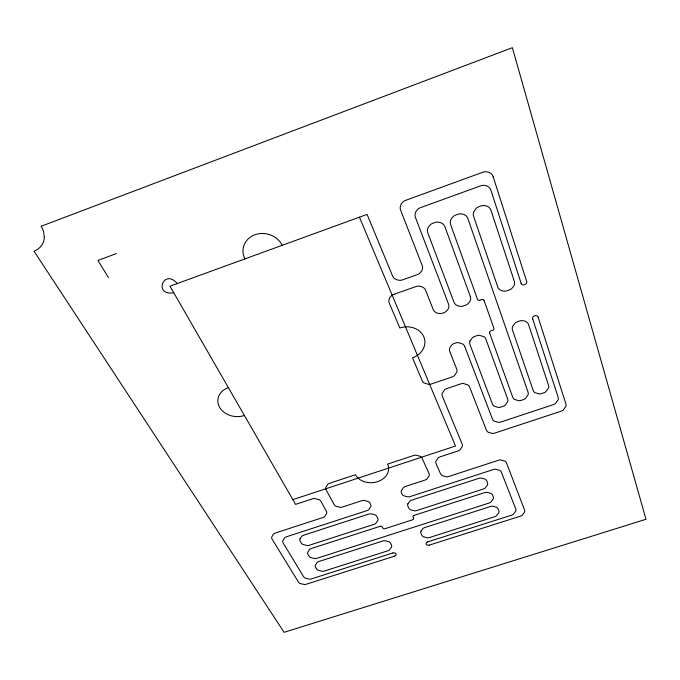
<?xml version="1.0" encoding="UTF-8"?>
<svg xmlns="http://www.w3.org/2000/svg" width="680" height="680" viewBox="0 0 680 680"><rect width="100%" height="100%" fill="white"/><g stroke="black" fill="none" stroke-linecap="round" stroke-linejoin="round"><path stroke-width="1.02" d="M116.433 253.564L97.945 260.423L108.426 277.457M393.924 294.338L415.828 286.62A7.327 6.078 -13.9 0 1 418.701 286.127L421.762 286.679L423.716 287.81A8.704 7.225 -13.8 0 1 425.688 290.471L433.16 309.4A8.619 7.046 -15.2 0 0 435.089 311.975L437.002 313.055L439.977 313.582A7.242 5.916 -15.1 0 0 442.799 313.098A17.255 14.187 -15.2 0 0 444.337 312.536A7.242 5.916 -15.2 0 0 446.182 311.423L448.094 309.196L448.817 307.199A8.619 7.046 -15.1 0 0 448.519 304.045L415.488 217.549A9.188 7.982 -17.7 0 1 415.106 213.987L415.828 211.718L417.834 209.185A7.726 6.715 -17.6 0 1 420.478 207.655L480.726 185.819A7.854 6.766 -24.5 0 1 483.777 185.283L486.965 185.954L488.979 187.246A9.333 8.041 -24.4 0 1 490.935 190.281L521.11 283.203M479.867 300.212L481.687 299.574M292.859 499.647L455.523 446.021L359.431 217.183M173.766 292.757C152.975 296.166 163.702 267.733 177.259 283.534M380.111 526.328L311.618 548.412A6.128 4.242 -5.2 0 0 309.578 549.432L307.657 552.491A7.285 5.049 -5.2 0 0 308.159 554.702L308.797 555.781A7.276 5.032 -5.2 0 0 310.632 557.549M414.052 515.38L484.432 492.694A6.273 4.437 -13.2 0 1 486.897 492.269L491.079 493.416A7.454 5.279 -13.2 0 1 492.651 495.346L493.127 496.51A7.446 5.261 -13.2 0 1 493.298 498.865L490.917 502.095A6.256 4.42 -13.2 0 1 488.75 503.158L317.313 558.169A6.112 4.233 -5.2 0 1 314.933 558.569L310.632 557.549M392.912 552.95L311.856 578.756A6.018 4.097 -5 0 1 309.51 579.156L305.269 578.17A7.165 4.87 -5 0 1 303.45 576.47L283.262 543.15A7.386 5.168 -4.1 0 1 282.701 540.889L284.606 537.769A6.213 4.344 -4 0 1 286.654 536.724L366.648 510.723A6.298 4.513 -7.5 0 0 368.773 509.651L370.889 506.413A7.497 5.372 -7.5 0 0 370.676 504.475A18.105 12.963 -7 0 0 369.945 503.047A7.497 5.38 -7.4 0 0 368.39 501.534L363.987 500.395A6.307 4.53 -7.5 0 0 361.513 500.812L342.754 506.94A6.341 4.564 -6.4 0 1 340.289 507.365L335.852 506.226A7.548 5.44 -6.4 0 1 333.99 504.305L326.247 490.059A7.641 5.567 -6 0 1 325.754 487.619L327.82 484.254A6.426 4.683 -6 0 1 329.978 483.14L355.47 474.716A19.414 14.323 -8.2 0 0 357.808 477.887C361.769 481.721 367.565 483.14 372.954 482.621A16.099 11.857 -8.1 0 0 381.709 479.748C385.832 477.284 389.087 472.702 388.594 467.729A19.405 14.305 -7.9 0 0 387.575 464.117L413.457 455.566A6.494 4.794 -10.4 0 1 416.007 455.133L420.452 456.373A7.718 5.695 -10.4 0 1 422.212 458.439L428.893 473.238A7.625 5.559 -10.5 0 1 429.19 475.711L426.896 479.068A6.409 4.667 -10.6 0 1 424.711 480.173L405.637 486.404A6.341 4.581 -9.7 0 0 403.469 487.5L401.251 490.815A7.548 5.449 -9.7 0 0 401.591 493.229A18.258 13.192 -10.3 0 0 402.109 494.241A7.539 5.44 -9.7 0 0 403.623 495.762L407.957 496.91A6.332 4.573 -9.7 0 0 410.431 496.493L493.111 469.616A6.383 4.59 -14 0 1 495.61 469.192L499.86 470.39A7.59 5.449 -14 0 1 501.449 472.387L515.678 508.767A7.361 5.125 -13.9 0 1 515.806 511.071L513.409 514.233A6.188 4.309 -13.9 0 1 511.25 515.279L427.652 541.892M394.57 556.163L306.68 584.103A6.001 4.063 -4.8 0 1 304.343 584.494L300.109 583.525A7.14 4.837 -4.8 0 1 298.291 581.833L272.255 539.402A7.421 5.202 -3.6 0 1 271.677 537.123L273.555 533.979A6.247 4.378 -3.5 0 1 275.613 532.933L322.618 517.608A6.307 4.505 -5.4 0 0 324.708 516.545L326.731 513.315A7.505 5.363 -5.3 0 0 326.247 510.96L321.07 501.602A7.574 5.449 -5.1 0 0 319.166 499.656L314.67 498.5A6.367 4.59 -5.1 0 0 312.171 498.925L295.587 504.381L169.983 286.186L367.089 214.395L392.555 275.91A8.84 7.454 -13 0 0 394.621 278.622L396.618 279.76L399.704 280.33A7.429 6.256 -12.9 0 0 402.602 279.828L417.333 274.618A7.446 6.273 -14.4 0 0 419.875 273.19L421.804 270.844L422.51 268.736A8.857 7.471 -14.3 0 0 422.152 265.404L400.681 210.358A9.231 8.092 -16.6 0 1 400.256 206.754L400.962 204.468L402.959 201.909A7.761 6.808 -16.5 0 1 405.611 200.362L482.868 172.227A7.93 6.868 -25.7 0 1 485.945 171.691L489.166 172.371L491.19 173.697A9.426 8.16 -25.6 0 1 493.162 176.783M429.216 545.148L520.021 516.281A6.179 4.292 -14.3 0 0 522.181 515.244L524.586 512.091A7.353 5.108 -14.2 0 0 524.484 509.787L506.575 463.173A7.641 5.516 -14.4 0 0 504.985 461.15L500.718 459.927A6.426 4.641 -14.4 0 0 498.202 460.36L448.987 476.408A6.409 4.667 -11.8 0 1 446.479 476.833L442.153 475.643A7.633 5.559 -11.9 0 1 440.453 473.646L436.118 463.837A7.693 5.644 -11.8 0 1 435.837 461.32L438.175 457.878A6.468 4.752 -11.8 0 1 440.41 456.739L457.648 451.069A6.537 4.837 -12.7 0 0 459.901 449.922L462.306 446.429A7.777 5.754 -12.6 0 0 462.068 443.862L442.408 396.338A8.092 6.231 -13.4 0 1 442.119 393.567L444.592 389.776A6.808 5.236 -13.3 0 1 446.947 388.535L460.623 383.92A6.825 5.253 -14.2 0 1 463.301 383.46L467.891 384.872A8.109 6.239 -14.2 0 1 469.65 387.166L486.37 430.024A7.871 5.848 -14.9 0 0 488.036 432.157L492.413 433.449A6.613 4.913 -14.9 0 0 494.989 433.007L560.83 411.298A6.715 4.964 -18.6 0 0 563.185 410.108L565.887 406.453A7.99 5.907 -18.5 0 0 565.854 403.758L538.135 317.203M316.361 568.599L315.732 567.537A7.2 4.93 -5.5 0 1 315.248 565.377L317.169 562.385A6.052 4.148 -5.5 0 1 319.192 561.383L382.415 541.127A6.095 4.224 -8.2 0 1 384.803 540.719L389.028 541.773A7.242 5.024 -8.2 0 1 390.728 543.567L391.289 544.654A7.242 5.015 -8.2 0 1 391.637 546.865L389.546 549.908A6.086 4.216 -8.3 0 1 387.49 550.919L324.76 570.919A6.043 4.139 -5.6 0 1 322.405 571.319L318.163 570.325A7.191 4.921 -5.6 0 1 316.361 568.599M413.601 518.16L413.049 517.021A1.7 1.207 -9.8 0 1 414.043 515.363M464.754 346.536L492.388 418.897A7.939 5.933 -15.5 0 0 494.054 421.065L498.465 422.382A6.672 4.989 -15.5 0 0 501.058 421.94L553.069 404.727A6.758 5.024 -18.4 0 0 555.433 403.529L558.127 399.84A8.032 5.984 -18.4 0 0 558.085 397.111L532.746 319.056M470.313 296.446L444.958 226.831A9.086 7.803 -18 0 0 442.935 223.932L440.921 222.7L437.758 222.071A7.65 6.562 -18.2 0 0 434.767 222.589L432.854 223.278A7.641 6.562 -18 0 0 430.227 224.782L428.221 227.264L427.499 229.483A9.086 7.803 -18 0 0 427.848 232.976L453.96 302.149A8.662 7.072 -17 0 0 455.855 304.742L457.75 305.839L460.725 306.374A7.276 5.942 -16.9 0 0 463.548 305.881L465.358 305.252A7.276 5.942 -17 0 0 467.865 303.883L469.812 301.639L470.56 299.625A8.662 7.072 -17 0 0 470.313 296.446M489.617 332.996L512.694 397.128A8.066 6.086 -17.1 0 0 514.343 399.364L518.781 400.732A6.774 5.108 -17.1 0 0 521.407 400.282L523.098 399.721A6.783 5.117 -17.2 0 0 525.462 398.505L528.105 394.774A8.066 6.086 -17.1 0 0 528.003 392.02L467.899 218.603A9.146 7.829 -20.5 0 0 465.919 215.679L463.921 214.429L460.768 213.792A7.693 6.587 -20.7 0 0 457.759 214.31L455.838 215.007A7.693 6.587 -20.5 0 0 453.186 216.52L451.146 219.019L450.381 221.263A9.146 7.829 -20.5 0 0 450.687 224.774L477.488 299.268A1.998 1.623 -18.2 0 0 479.876 300.245M484.058 300.517L493.884 328.168A1.955 1.556 -17.8 0 1 492.651 330.31L490.858 330.888A1.946 1.547 -17.6 0 0 489.66 332.979M493.162 176.774L526.626 281.282A3.026 2.44 -21.7 0 1 524.654 284.69A3.026 2.44 -21.7 0 1 521.016 283.228M244.409 415.471A17.331 13.421 -0.1 0 1 239.513 416.517C233.452 417.078 227.086 415.242 222.573 411.077A20.901 16.209 -0.1 0 1 218.084 403.469C216.844 398.216 219.606 392.692 224.026 389.819A17.383 13.481 0.1 0 1 228.386 387.642M244.91 258.893A22.984 19.788 0.7 0 1 243.219 253.938C242.012 247.673 244.876 241.018 250.044 237.354A19.116 16.456 1.1 0 1 260.406 233.546C267.333 232.942 274.516 235.62 279.174 240.814A22.984 19.745 1.1 0 1 282.192 245.31M532.661 319.082A2.95 2.321 -20.7 0 1 534.684 315.792A2.95 2.321 -20.7 0 1 538.22 317.177M464.754 346.536A8.355 6.622 -14.9 0 0 462.935 344.097L458.192 342.567A7.029 5.567 -15 0 0 456.076 342.856A16.575 13.064 -14.9 0 0 453.934 343.587A7.029 5.567 -14.9 0 0 452.123 344.658L450.254 346.783L449.556 348.678A8.355 6.622 -15 0 0 449.829 351.645L456.662 368.968A8.228 6.426 -13.8 0 1 456.926 371.841L454.393 375.717A6.911 5.397 -13.9 0 1 452.013 376.975L431.418 383.953A6.885 5.38 -12.5 0 1 428.731 384.412L424.056 382.993A8.194 6.401 -12.5 0 1 422.203 380.673L412.488 357.791A17.604 14.135 -11.7 0 0 417.052 355.572C421.821 352.546 425.272 347.089 424.898 341.317A21.216 17.059 -11.5 0 0 421.515 333.081C417.512 328.38 411.043 326.341 405 326.91A17.646 14.212 -11.7 0 0 399.857 328.024L389.334 303.246A8.678 7.191 -12 0 1 388.918 300.05L389.563 298.019L391.433 295.732A7.293 6.052 -11.9 0 1 393.924 294.338M481.669 299.54A1.989 1.615 -18.2 0 1 484.015 300.526M380.103 526.303A1.692 1.19 -8.2 0 1 382.185 526.966L382.798 528.079A1.692 1.19 -8.3 0 0 384.914 528.726L412.599 519.792A1.7 1.198 -9.6 0 0 413.567 518.168M392.929 552.993A2.49 1.717 -8.6 0 1 395.947 553.851A2.49 1.717 -8.6 0 1 394.545 556.121M429.199 545.105A2.499 1.725 -10.1 0 1 426.207 544.229A2.499 1.725 -10.1 0 1 427.677 541.935M44.345 237.286C44.225 241.655 42.1 245.888 38.649 248.574A20.825 16.702 19 0 1 34 251.167L284.113 632.315L646 519.274L512.363 47.685L41.081 226.287A25.117 20.12 19.2 0 1 43.545 231.531L44.345 237.286M299.965 538.807L299.88 539.299A7.369 5.16 -4.8 0 0 300.407 541.56L301.053 542.665A7.361 5.151 -4.9 0 0 302.931 544.476L307.292 545.53A6.188 4.326 -4.9 0 0 309.697 545.122L373.753 524.433A6.231 4.412 -7.8 0 0 375.853 523.387L377.969 520.217A7.412 5.253 -7.7 0 0 377.587 517.896L377 516.758A7.412 5.261 -7.7 0 0 375.232 514.879L370.889 513.765A6.239 4.428 -7.7 0 0 368.441 514.182L303.875 535.135A6.196 4.344 -4.8 0 0 301.81 536.18L299.965 538.807M473.594 212.219L473.408 212.984A9.206 7.846 -22.9 0 0 473.662 216.529L497.735 286.892A8.755 7.114 -20.5 0 0 499.554 289.527L501.415 290.64L504.373 291.193A7.353 5.976 -20.4 0 0 507.221 290.7L509.048 290.062A7.361 5.976 -20.6 0 0 511.598 288.677L513.612 286.399L514.42 284.35A8.755 7.114 -20.5 0 0 514.275 281.12L490.977 210.316A9.206 7.846 -22.9 0 0 489.039 207.366L487.058 206.108L483.913 205.462A7.743 6.604 -23 0 0 480.896 205.989L478.958 206.686A7.735 6.604 -22.9 0 0 476.289 208.207L473.594 212.219M407.873 503.82L407.753 504.339A7.463 5.321 -9.9 0 0 408.076 506.693L408.637 507.85A7.454 5.312 -9.9 0 0 410.346 509.745L414.63 510.867A6.264 4.462 -9.9 0 0 417.07 510.45L482.978 489.158A6.332 4.53 -13.2 0 0 485.171 488.079L487.568 484.781A7.531 5.389 -13.1 0 0 487.381 482.366L486.906 481.168A7.539 5.397 -13.1 0 0 485.299 479.204L481.049 478.023A6.341 4.547 -13.2 0 0 478.558 478.448L412.105 500.012A6.273 4.479 -9.9 0 0 409.955 501.092L407.873 503.82M420.979 531.097L420.852 531.59A7.293 5.083 -10.2 0 0 421.149 533.842L421.685 534.947A7.285 5.074 -10.2 0 0 423.334 536.75L427.499 537.803A6.12 4.258 -10.2 0 0 429.887 537.395L494.385 516.834A6.188 4.318 -13.2 0 0 496.536 515.788L498.899 512.635A7.361 5.143 -13.2 0 0 498.738 510.323L498.279 509.184A7.369 5.151 -13.2 0 0 496.731 507.305L492.6 506.192A6.196 4.335 -13.2 0 0 490.169 506.608L425.153 527.433A6.128 4.276 -10.2 0 0 423.036 528.471L420.979 531.097M469.965 341.096L469.795 341.743A8.398 6.647 -16.5 0 0 470.033 344.726L492.371 403.903A8.032 6.069 -15.9 0 0 494.062 406.122L498.508 407.481A6.749 5.1 -15.9 0 0 501.135 407.031L502.817 406.47A6.749 5.1 -16 0 0 505.163 405.263L507.748 401.565A8.032 6.069 -15.9 0 0 507.603 398.828L485.919 339.286A8.398 6.647 -16.5 0 0 484.126 336.829L479.417 335.291A7.064 5.593 -16.5 0 0 476.654 335.767L474.878 336.37A7.064 5.593 -16.4 0 0 472.43 337.688L469.965 341.096M512.584 326.485L512.397 327.139A8.483 6.681 -19.5 0 0 512.542 330.174L533.12 390.311A8.109 6.103 -18.3 0 0 534.744 392.564L539.155 393.95A6.808 5.125 -18.3 0 0 541.79 393.499L543.49 392.929A6.817 5.125 -18.4 0 0 545.87 391.714L548.573 387.957A8.109 6.103 -18.3 0 0 548.505 385.177L528.606 324.675A8.483 6.681 -19.5 0 0 526.889 322.175L525.096 321.122L522.215 320.603A7.14 5.627 -19.5 0 0 519.435 321.079L517.641 321.7A7.131 5.627 -19.4 0 0 515.151 323.025L512.584 326.485"/></g></svg>
